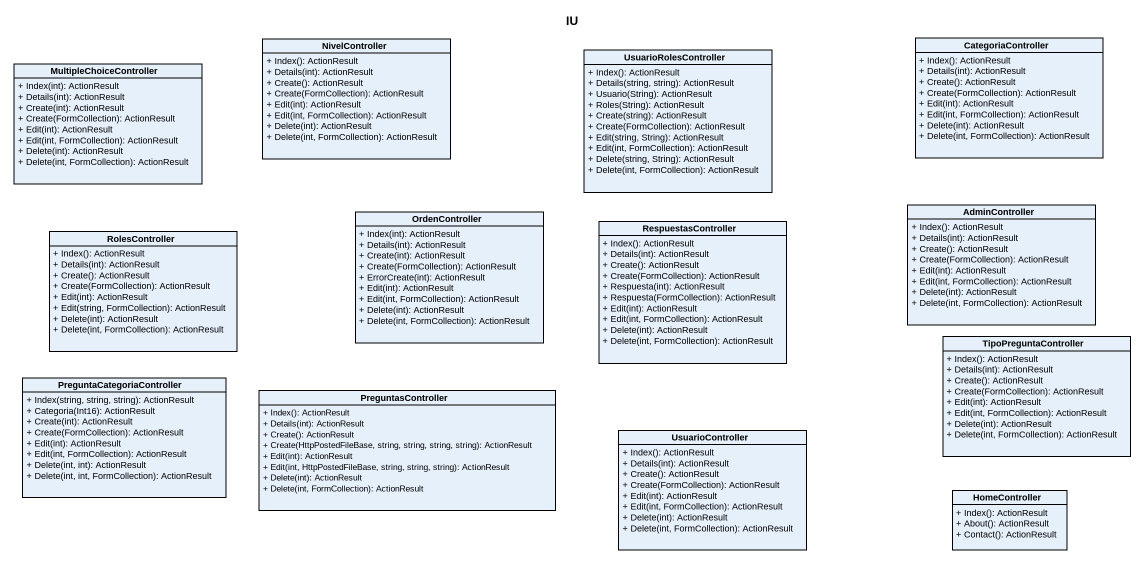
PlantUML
@startuml
title IU
hide circle
hide empty members
skinparam classAttributeIconSize 0
class NivelController {
  + Index(): ActionResult
  + Details(int): ActionResult
  + Create(): ActionResult
  + Create(FormCollection): ActionResult
  + Edit(int): ActionResult
  + Edit(int, FormCollection): ActionResult
  + Delete(int): ActionResult
  + Delete(int, FormCollection): ActionResult
}
class UsuarioRolesController {
  + Index(): ActionResult
  + Details(string, string): ActionResult
  + Usuario(String): ActionResult
  + Roles(String): ActionResult
  + Create(string): ActionResult
  + Create(FormCollection): ActionResult
  + Edit(string, String): ActionResult
  + Edit(int, FormCollection): ActionResult
  + Delete(string, String): ActionResult
  + Delete(int, FormCollection): ActionResult
}
class CategoriaController {
  + Index(): ActionResult
  + Details(int): ActionResult
  + Create(): ActionResult
  + Create(FormCollection): ActionResult
  + Edit(int): ActionResult
  + Edit(int, FormCollection): ActionResult
  + Delete(int): ActionResult
  + Delete(int, FormCollection): ActionResult
}
class MultipleChoiceController {
  + Index(int): ActionResult
  + Details(int): ActionResult
  + Create(int): ActionResult
  + Create(FormCollection): ActionResult
  + Edit(int): ActionResult
  + Edit(int, FormCollection): ActionResult
  + Delete(int): ActionResult
  + Delete(int, FormCollection): ActionResult
}
class AdminController {
  + Index(): ActionResult
  + Details(int): ActionResult
  + Create(): ActionResult
  + Create(FormCollection): ActionResult
  + Edit(int): ActionResult
  + Edit(int, FormCollection): ActionResult
  + Delete(int): ActionResult
  + Delete(int, FormCollection): ActionResult
}
class RolesController {
  + Index(): ActionResult
  + Details(int): ActionResult
  + Create(): ActionResult
  + Create(FormCollection): ActionResult
  + Edit(int): ActionResult
  + Edit(string, FormCollection): ActionResult
  + Delete(int): ActionResult
  + Delete(int, FormCollection): ActionResult
}
class OrdenController {
  + Index(int): ActionResult
  + Details(int): ActionResult
  + Create(int): ActionResult
  + Create(FormCollection): ActionResult
  + ErrorCreate(int): ActionResult
  + Edit(int): ActionResult
  + Edit(int, FormCollection): ActionResult
  + Delete(int): ActionResult
  + Delete(int, FormCollection): ActionResult
}
class RespuestasController {
  + Index(): ActionResult
  + Details(int): ActionResult
  + Create(): ActionResult
  + Create(FormCollection): ActionResult
  + Respuesta(int): ActionResult
  + Respuesta(FormCollection): ActionResult
  + Edit(int): ActionResult
  + Edit(int, FormCollection): ActionResult
  + Delete(int): ActionResult
  + Delete(int, FormCollection): ActionResult
}
class TipoPreguntaController {
  + Index(): ActionResult
  + Details(int): ActionResult
  + Create(): ActionResult
  + Create(FormCollection): ActionResult
  + Edit(int): ActionResult
  + Edit(int, FormCollection): ActionResult
  + Delete(int): ActionResult
  + Delete(int, FormCollection): ActionResult
}
class PreguntaCategoriaController {
  + Index(string, string, string): ActionResult
  + Categoria(Int16): ActionResult
  + Create(int): ActionResult
  + Create(FormCollection): ActionResult
  + Edit(int): ActionResult
  + Edit(int, FormCollection): ActionResult
  + Delete(int, int): ActionResult
  + Delete(int, int, FormCollection): ActionResult
}
class PreguntasController {
  + Index(): ActionResult
  + Details(int): ActionResult
  + Create(): ActionResult
  + Create(HttpPostedFileBase, string, string, string, string): ActionResult
  + Edit(int): ActionResult
  + Edit(int, HttpPostedFileBase, string, string, string): ActionResult
  + Delete(int): ActionResult
  + Delete(int, FormCollection): ActionResult
}
class UsuarioController {
  + Index(): ActionResult
  + Details(int): ActionResult
  + Create(): ActionResult
  + Create(FormCollection): ActionResult
  + Edit(int): ActionResult
  + Edit(int, FormCollection): ActionResult
  + Delete(int): ActionResult
  + Delete(int, FormCollection): ActionResult
}
class HomeController {
  + Index(): ActionResult
  + About(): ActionResult
  + Contact(): ActionResult
}
@enduml
